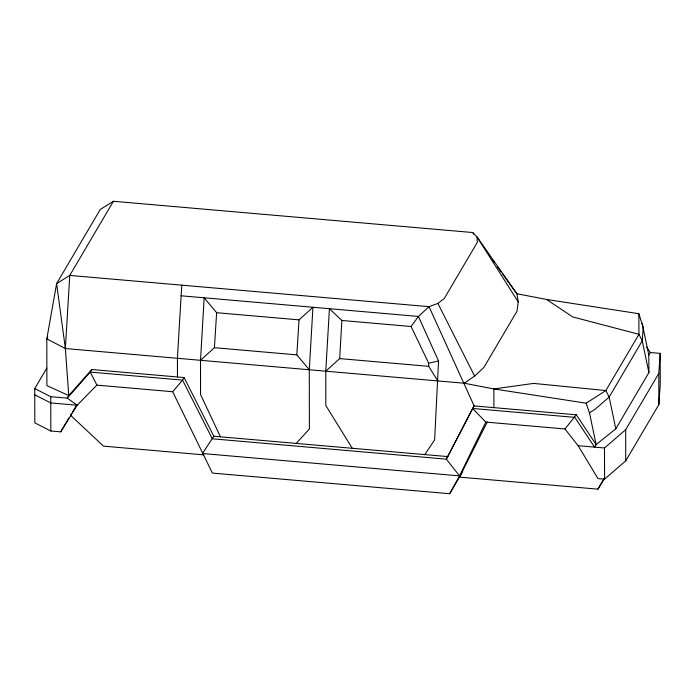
<?xml version="1.0" encoding="UTF-8"?>
<svg xmlns="http://www.w3.org/2000/svg" width="695" height="695" viewBox="0 0 695 695"><rect width="100%" height="100%" fill="white"/><g stroke="black" fill="none" stroke-linecap="round" stroke-linejoin="round"><path stroke-width="1.04" d="M424.775 454.591L434.636 439.874L438.545 360.966L418.416 316.442L181.1 295.792L181.838 285.167M325.764 371.191L339.673 358.594L341.87 320.473L329.421 308.702L325.764 371.191L325.816 405.472L352.261 448.284M181.1 295.792L177.434 358.29L177.468 376.985M200.508 360.297L204.174 297.799L216.632 312.698L214.425 347.7L200.508 360.297L200.568 394.578L220.419 436.816M309.284 369.757L312.941 307.268L299.032 319.865L296.826 354.867L309.284 369.757L309.379 428.971L296.226 443.41M46.791 368.133L34.75 388.583L50.761 396.697L67.241 398.131L68.753 395.577L65.373 348.543L69.769 275.42L113.424 201.272L472.687 232.53L477.022 236.934L516.872 293.75L518.253 301.925L516.976 311.23L483.868 367.473L474.598 376.073L464.191 383.232L65.373 348.543L46.817 338.865L56.608 283.621L100.254 209.473L113.424 201.272M65.373 348.543L56.608 283.621L69.769 275.42L429.041 306.669L474.12 405.915L472.617 408.469L485.822 422.082L564.931 428.963L578.136 445.695L597.969 478.586L604.563 479.159L625.735 460.837L658.851 404.594L658.799 373.423L660.198 353.39L650.312 352.53L646.706 347.118M658.851 404.594L660.25 384.552L660.198 353.39M485.822 422.082L459.551 475.893L449.691 493.728L212.383 473.086L172.69 391.728L96.883 385.134L77.145 405.228L60.708 431.847L50.822 430.987L34.811 422.873L34.75 388.583M487.308 421.926L459.482 477.109L597.917 489.15L604.711 478.143M184.062 377.559L182.559 380.122L212.323 438.797L446.338 459.16L474.12 405.915L576.303 414.802L596.128 444.574L594.616 447.128L574.791 417.356L472.617 408.469L446.338 459.16L459.551 475.893L202.462 453.522L213.825 436.243L184.062 377.559L91.775 369.531L68.753 395.577L46.895 385.612L46.817 338.865L47.816 337.153M91.775 369.531L90.263 372.094L67.241 398.131L77.145 405.228L50.778 402.935L34.759 394.821M60.708 431.847L68.866 417.99M449.691 493.728L462.766 471.531M576.303 414.802L564.931 428.963M464.191 383.232L493.867 388.931L586.163 403.196L589.473 412.83L596.128 444.574L615.796 428.815L648.904 372.563L648.8 355.084L650.312 352.53M578.136 445.695L604.511 447.988L625.682 429.675L658.799 373.423M597.917 489.15L603.938 478.924M71.628 413.386L70.499 415.228L103.503 446.138L203.826 454.869M72.758 411.553L76.728 405.124M341.87 320.473L411.092 326.494L418.416 316.442L429.041 306.669L437.893 303.411L444.201 298.581L477.309 242.338L477.022 236.934L518.253 301.925M172.69 391.728L182.559 380.122L90.263 372.094L96.883 385.134M586.163 403.196L605.84 390.555L638.957 334.304L638.844 313.706L546.539 299.441L516.872 293.75L502.355 273.63M589.473 412.83L595.033 409.286L609.15 397.071L642.258 340.819L643.196 327.467L638.844 313.706M437.824 380.938L428.667 366.334L428.667 363.216L438.545 360.966M216.632 312.698L299.032 319.865M214.425 347.7L296.826 354.867M339.673 358.594L428.667 366.334M213.825 436.243L447.841 456.598M546.539 299.441L572.732 316.937L638.957 334.304L642.258 340.819L648.904 372.563M472.687 232.53L473.955 234.276M492.26 259.635L494.154 262.258M497.307 266.637L501.095 271.884M437.893 303.411L474.598 376.073M411.092 326.494L428.667 363.216M642.154 323.34L648.8 355.084M615.796 428.815L609.15 397.071L605.84 390.555L533.604 383.414L493.867 388.931L493.893 407.635M625.682 429.675L625.735 460.837M604.511 447.988L604.563 479.159M50.761 396.697L50.822 430.987"/></g></svg>
